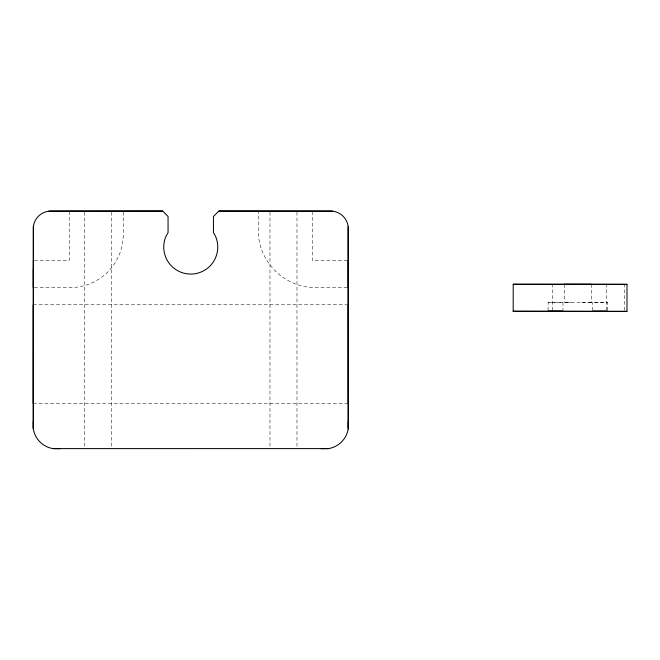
<?xml version="1.0" encoding="UTF-8"?>
<svg xmlns="http://www.w3.org/2000/svg" width="660" height="660" viewBox="0 0 660 660"><rect width="100%" height="100%" fill="white"/><g stroke="black" fill="none" stroke-linecap="round" stroke-linejoin="round"><path stroke-width="0.49" stroke-dasharray="3.3 2.47" d="M548.105 310.283L548.113 302.247L562.963 302.255L562.955 310.299M552.61 310.274L552.626 284.27M564.325 284.295L564.316 302.296L571.065 302.296M591.335 284.311L591.319 302.321L589.512 302.28M592.663 310.324L592.672 302.28M606.614 310.274L606.631 285.268M607.513 310.332L607.522 302.296L592.672 302.321M624.616 310.274L624.64 284.27M34.262 260.568L69.242 260.568L69.242 211.06M347.251 260.568L312.279 260.568L312.279 212.075M34.262 287.57L69.242 287.57A53.105 53.105 0 0 0 123.247 233.566L123.247 211.06M347.251 287.57L312.279 287.57A57.832 57.832 0 0 1 258.266 233.566L258.266 211.06M568.268 302.263L564.316 302.263L564.779 302.296M590.857 302.28L581.312 302.313M590.857 302.321L591.319 302.28M33.239 304.772L347.259 304.772M33.239 403.59L347.259 403.59M548.113 302.247L607.522 302.329M296.975 212.091L296.975 448.693M269.973 212.091L269.973 448.693M111.358 212.091L111.358 448.693M84.348 212.091L84.348 448.693"/><path stroke-width="0.99" d="M33.239 428.06L33.33 268.777M33.338 260.568L33.355 226.702A17.704 17.704 0 0 1 51.241 211.06L162.665 211.06L168.061 216.463L168.061 232.543L165.974 236.346A27.002 27.002 0 0 0 190.756 274.073A27.002 27.002 0 0 0 215.539 236.346L213.452 232.543L213.452 216.463L218.856 211.06L330.28 211.06A17.704 17.704 0 0 1 348.166 226.702L348.282 428.01M60.241 448.693L52.899 448.61A23.851 23.851 0 0 1 33.33 429.041L33.355 226.702M513.191 311.272L513.216 284.27L624.64 284.27L627 284.386L626.983 311.388L513.191 311.272L626.983 311.388M33.239 421.69L33.33 429.041M321.28 448.693L328.63 448.602A23.867 23.867 0 0 0 348.191 429.041L348.282 421.69M48.873 211.183L162.665 211.06M564.787 284.32L564.325 284.295L591.335 284.311L590.873 284.311M548.105 311.289L562.955 311.256M592.663 311.322L607.513 311.297L592.663 311.281M52.899 448.61L328.63 448.602M218.856 211.06L332.64 211.183M513.216 284.27L627 284.386M548.105 311.248L562.955 311.305M348.282 260.568L348.282 287.57M348.282 304.772L348.282 403.59M348.166 226.702L348.191 429.041M33.239 260.568L33.239 287.57M33.239 304.772L33.239 403.59"/></g></svg>
